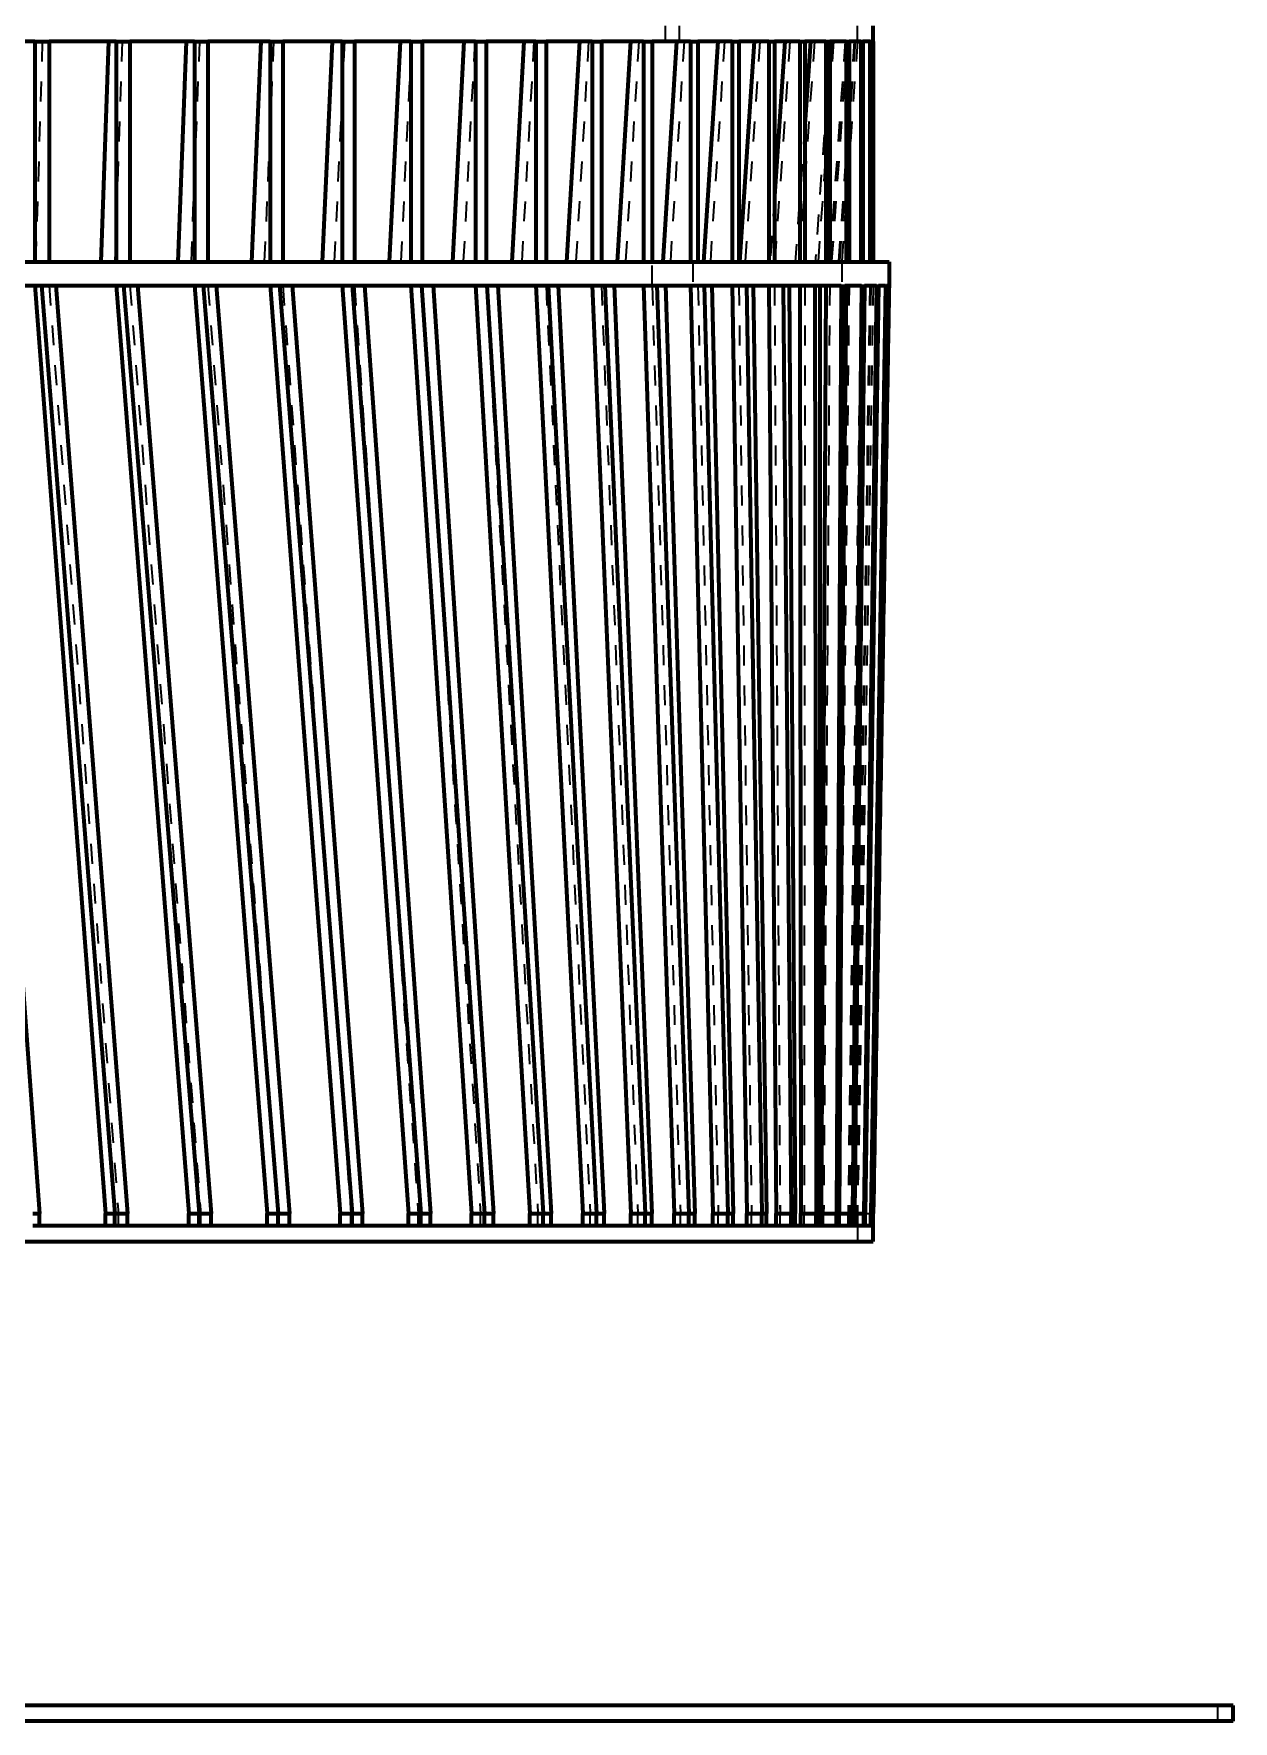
# Model space of a CAD drawing. Header units: inches. Extents: x -0.1 to 57.6, y -5.7 to 33.1.
# Drawn here: x 40.41 to 46.41, y 18.19 to 26.62 of the extents above; entities that cross this region are included whole.
import ezdxf

# ---------------------------------------------------------------- set-up
doc = ezdxf.new("R2010")
doc.units = ezdxf.units.IN
doc.header["$LTSCALE"] = 0.75
doc.header["$MEASUREMENT"] = 0
doc.linetypes.add('HIDDEN2', pattern=[0.1875, 0.125, -0.0625])
doc.layers.add('Hidden', color=7, linetype='HIDDEN2', lineweight=35)
doc.layers.add('Visible', color=7, linetype='Continuous', lineweight=70)

msp = doc.modelspace()

# ---------------------------------------------------------------- linework, layer by layer
at = {"layer": 'Hidden', "extrusion": (0, 1, 0)}
for p, q in [((40.4514, 26.5855), (40.4179, 25.484)), ((40.4514, 26.5855), (40.4179, 25.484)), ((40.4514, 26.5855), (40.4179, 25.484)), ((40.4514, 26.5855), (40.4179, 25.484)), ((40.4514, 26.5855), (40.4179, 25.484)), ((40.8511, 26.5855), (40.8132, 25.484)), ((40.8511, 26.5855), (40.8132, 25.484)), ((40.8511, 26.5855), (40.8132, 25.484)), ((40.8511, 26.5855), (40.8132, 25.484)), ((40.8511, 26.5855), (40.8132, 25.484)), ((41.237, 26.5855), (41.1948, 25.484)), ((41.237, 26.5855), (41.1948, 25.484)), ((41.237, 26.5855), (41.1948, 25.484)), ((41.237, 26.5855), (41.1948, 25.484)), ((41.237, 26.5855), (41.1948, 25.484)), ((41.6077, 26.5855), (41.5614, 25.484)), ((41.6077, 26.5855), (41.5614, 25.484)), ((41.6077, 26.5855), (41.5614, 25.484)), ((41.6077, 26.5855), (41.5614, 25.484)), ((41.6077, 26.5855), (41.5614, 25.484)), ((41.9616, 26.5855), (41.9114, 25.484)), ((41.9616, 26.5855), (41.9114, 25.484)), ((41.9616, 26.5855), (41.9114, 25.484)), ((41.9616, 26.5855), (41.9114, 25.484)), ((41.9616, 26.5855), (41.9114, 25.484)), ((42.2974, 26.5855), (42.2435, 25.484)), ((42.2974, 26.5855), (42.2435, 25.484)), ((42.2974, 26.5855), (42.2435, 25.484)), ((42.2974, 26.5855), (42.2435, 25.484)), ((42.2974, 26.5855), (42.2435, 25.484)), ((42.6137, 26.5855), (42.5563, 25.484)), ((42.6137, 26.5855), (42.5563, 25.484)), ((42.6137, 26.5855), (42.5563, 25.484)), ((42.6137, 26.5855), (42.5563, 25.484)), ((42.6137, 26.5855), (42.5563, 25.484)), ((42.9094, 26.5855), (42.8487, 25.484)), ((42.9094, 26.5855), (42.8487, 25.484)), ((42.9094, 26.5855), (42.8487, 25.484)), ((42.9094, 26.5855), (42.8487, 25.484)), ((42.9094, 26.5855), (42.8487, 25.484)), ((43.1831, 26.5855), (43.1194, 25.484)), ((43.1831, 26.5855), (43.1194, 25.484)), ((43.1831, 26.5855), (43.1194, 25.484)), ((43.1831, 26.5855), (43.1194, 25.484)), ((43.1831, 26.5855), (43.1194, 25.484)), ((43.4339, 26.5855), (43.3674, 25.484)), ((43.4339, 26.5855), (43.3674, 25.484)), ((43.4339, 26.5855), (43.3674, 25.484)), ((43.4339, 26.5855), (43.3674, 25.484)), ((43.4339, 26.5855), (43.3674, 25.484)), ((43.5683, 26.5855), (43.5683, 26.6643)), ((43.5683, 26.5855), (43.5683, 26.6643)), ((43.6608, 26.5855), (43.5918, 25.484)), ((43.6608, 26.5855), (43.5918, 25.484)), ((43.6608, 26.5855), (43.5918, 25.484)), ((43.6608, 26.5855), (43.5918, 25.484)), ((43.6608, 26.5855), (43.5918, 25.484)), ((43.6365, 26.6643), (43.6365, 26.5855)), ((43.6365, 26.6643), (43.6365, 26.5855)), ((43.8628, 26.5855), (43.7915, 25.484)), ((43.8628, 26.5855), (43.7915, 25.484)), ((43.8628, 26.5855), (43.7915, 25.484)), ((43.8628, 26.5855), (43.7915, 25.484)), ((43.8628, 26.5855), (43.7915, 25.484)), ((44.0392, 26.5855), (43.966, 25.484)), ((44.0392, 26.5855), (43.966, 25.484)), ((44.0392, 26.5855), (43.966, 25.484)), ((44.0392, 26.5855), (43.966, 25.484)), ((44.0392, 26.5855), (43.966, 25.484)), ((44.1892, 26.5855), (44.1143, 25.484)), ((44.1892, 26.5855), (44.1143, 25.484)), ((44.1892, 26.5855), (44.1143, 25.484)), ((44.1892, 26.5855), (44.1143, 25.484)), ((44.1892, 26.5855), (44.1143, 25.484)), ((44.3124, 26.5855), (44.2361, 25.484)), ((44.3124, 26.5855), (44.2361, 25.484)), ((44.3124, 26.5855), (44.2361, 25.484)), ((44.3124, 26.5855), (44.2361, 25.484)), ((44.3124, 26.5855), (44.2361, 25.484)), ((44.4081, 26.5855), (44.3307, 25.484)), ((44.4081, 26.5855), (44.3307, 25.484)), ((44.4081, 26.5855), (44.3307, 25.484)), ((44.4081, 26.5855), (44.3307, 25.484)), ((44.4081, 26.5855), (44.3307, 25.484)), ((44.4661, 26.5855), (44.388, 25.484)), ((44.4661, 26.5855), (44.388, 25.484)), ((44.4661, 26.5855), (44.388, 25.484)), ((44.4661, 26.5855), (44.388, 25.484)), ((44.4661, 26.5855), (44.388, 25.484)), ((44.476, 26.5855), (44.3979, 25.484)), ((44.476, 26.5855), (44.3979, 25.484)), ((44.476, 26.5855), (44.3979, 25.484)), ((44.476, 26.5855), (44.3979, 25.484)), ((44.476, 26.5855), (44.3979, 25.484)), ((44.5109, 26.5855), (44.4323, 25.484)), ((44.5109, 26.5855), (44.4323, 25.484)), ((44.5109, 26.5855), (44.4323, 25.484)), ((44.5109, 26.5855), (44.4323, 25.484)), ((44.5109, 26.5855), (44.4323, 25.484)), ((44.5159, 26.5855), (44.4373, 25.484)), ((44.5159, 26.5855), (44.4373, 25.484)), ((44.5159, 26.5855), (44.4373, 25.484)), ((44.5159, 26.5855), (44.4373, 25.484)), ((44.5159, 26.5855), (44.4373, 25.484)), ((44.5275, 26.5855), (44.4488, 25.484)), ((44.5275, 26.5855), (44.4488, 25.484)), ((44.5275, 26.5855), (44.4488, 25.484)), ((44.5275, 26.5855), (44.4488, 25.484)), ((44.5275, 26.5855), (44.4488, 25.484)), ((44.5276, 26.5855), (44.4489, 25.484)), ((44.5276, 26.5855), (44.4489, 25.484)), ((44.5276, 26.5855), (44.4489, 25.484)), ((44.5276, 26.5855), (44.4489, 25.484)), ((44.5276, 26.5855), (44.4489, 25.484)), ((44.5276, 26.5855), (44.5276, 26.6643)), ((44.3886, 26.5187), (44.316, 25.484)), ((44.3886, 26.5187), (44.316, 25.484)), ((44.3886, 26.5187), (44.316, 25.484)), ((44.3886, 26.5187), (44.316, 25.484)), ((44.3886, 26.5187), (44.316, 25.484)), ((44.2641, 26.1717), (44.2165, 25.484)), ((44.2641, 26.1717), (44.2165, 25.484)), ((44.2641, 26.1717), (44.2165, 25.484)), ((44.2641, 26.1717), (44.2165, 25.484)), ((44.2641, 26.1717), (44.2165, 25.484)), ((44.1124, 25.8132), (44.09, 25.484)), ((44.1124, 25.8132), (44.09, 25.484)), ((44.1124, 25.8132), (44.09, 25.484)), ((44.1124, 25.8132), (44.09, 25.484)), ((44.1124, 25.8132), (44.09, 25.484)), ((43.5001, 25.3659), (43.5001, 25.484)), ((43.5001, 25.3659), (43.5001, 25.484)), ((43.7047, 25.484), (43.7047, 25.3659)), ((43.7047, 25.484), (43.7047, 25.3659)), ((44.4489, 25.484), (44.4489, 25.3659)), ((40.4369, 20.7243), (40.0975, 25.3659)), ((40.4472, 25.3659), (40.8144, 20.7243)), ((40.485, 25.3659), (40.8316, 20.7243)), ((40.485, 25.3659), (40.8316, 20.7243)), ((40.5185, 25.3659), (40.878, 20.7243)), ((40.858, 25.3659), (41.2349, 20.7243)), ((40.889, 25.3659), (41.2439, 20.7243)), ((40.889, 25.3659), (41.2439, 20.7243)), ((40.927, 25.3659), (41.2949, 20.7243)), ((41.2549, 25.3659), (41.6303, 20.7243)), ((41.2792, 25.3659), (41.6315, 20.7243)), ((41.2792, 25.3659), (41.6315, 20.7243)), ((41.3214, 25.3659), (41.6866, 20.7243)), ((41.6366, 25.3659), (42.0002, 20.7243)), ((41.654, 25.3659), (41.9939, 20.7243)), ((41.654, 25.3659), (41.9939, 20.7243)), ((41.7003, 25.3659), (42.0526, 20.7243)), ((42.0013, 25.3659), (42.3442, 20.7243)), ((42.0118, 25.3659), (42.331, 20.7243)), ((42.0118, 25.3659), (42.331, 20.7243)), ((42.062, 25.3659), (42.3929, 20.7243)), ((42.3478, 25.3659), (42.6626, 20.7243)), ((42.3513, 25.3659), (42.6428, 20.7243)), ((42.3513, 25.3659), (42.6428, 20.7243)), ((42.4052, 25.3659), (42.7075, 20.7243)), ((42.6711, 25.3659), (42.9294, 20.7243)), ((42.6711, 25.3659), (42.9294, 20.7243)), ((42.6746, 25.3659), (42.9554, 20.7243)), ((42.7285, 25.3659), (42.9966, 20.7243)), ((42.97, 25.3659), (43.1912, 20.7243)), ((42.97, 25.3659), (43.1912, 20.7243)), ((42.9805, 25.3659), (43.223, 20.7243)), ((43.0307, 25.3659), (43.2605, 20.7243)), ((43.2468, 25.3659), (43.4286, 20.7243)), ((43.2468, 25.3659), (43.4286, 20.7243)), ((43.2642, 25.3659), (43.4658, 20.7243)), ((43.3105, 25.3659), (43.4997, 20.7243)), ((43.5004, 25.3659), (43.6418, 20.7243)), ((43.5004, 25.3659), (43.6418, 20.7243)), ((43.5247, 25.3659), (43.6842, 20.7243)), ((43.5669, 25.3659), (43.7145, 20.7243)), ((43.7298, 25.3659), (43.8312, 20.7243)), ((43.7298, 25.3659), (43.8312, 20.7243)), ((43.7608, 25.3659), (43.8785, 20.7243)), ((43.7988, 25.3659), (43.9053, 20.7243)), ((43.934, 25.3659), (43.9973, 20.7243)), ((43.934, 25.3659), (43.9973, 20.7243)), ((43.9718, 25.3659), (44.0492, 20.7243)), ((44.0053, 25.3659), (44.0725, 20.7243)), ((44.1124, 25.3659), (44.1403, 20.7243)), ((44.1124, 25.3659), (44.1402, 20.7243)), ((44.1566, 25.3659), (44.1966, 20.7243)), ((44.1856, 25.3659), (44.2164, 20.7243)), ((44.2641, 25.3659), (44.2605, 20.7243)), ((44.2641, 25.3659), (44.2605, 20.7243)), ((44.3147, 25.3659), (44.321, 20.7243)), ((44.339, 25.3659), (44.3375, 20.7243)), ((44.3886, 25.3659), (44.3582, 20.7243)), ((44.3886, 25.3659), (44.3582, 20.7243)), ((44.4453, 25.3659), (44.4227, 20.7243)), ((44.4854, 25.3659), (44.4336, 20.7243)), ((44.4854, 25.3659), (44.4336, 20.7243)), ((44.4649, 25.3659), (44.4358, 20.7243)), ((44.4649, 25.3659), (44.4453, 25.3659)), ((44.5442, 25.3659), (44.4803, 20.7243)), ((44.5442, 25.3659), (44.4803, 20.7243)), ((44.5541, 25.3659), (44.4869, 20.7243)), ((44.5541, 25.3659), (44.4869, 20.7243)), ((44.548, 25.3659), (44.5019, 20.7243)), ((44.5628, 25.3659), (44.5117, 20.7243)), ((44.5895, 25.3659), (44.5149, 20.7243)), ((44.5895, 25.3659), (44.5149, 20.7243)), ((44.5944, 25.3659), (44.5182, 20.7243)), ((44.5944, 25.3659), (44.5182, 20.7243)), ((44.6063, 25.3659), (44.5275, 20.7243)), ((44.6063, 25.3659), (44.5276, 20.7243)), ((44.5628, 25.3659), (44.548, 25.3659)), ((44.6224, 25.3659), (44.5588, 20.7243)), ((44.6322, 25.3659), (44.5654, 20.7243)), ((44.6681, 25.3659), (44.5936, 20.7243)), ((44.673, 25.3659), (44.5968, 20.7243)), ((44.685, 25.3659), (44.6062, 20.7243)), ((44.6322, 25.3659), (44.6224, 25.3659)), ((44.673, 25.3659), (44.6681, 25.3659)), ((44.4555, 23.8626), (44.4238, 20.7243)), ((44.4555, 23.8625), (44.4238, 20.7243)), ((40.4369, 20.6643), (40.4369, 20.7243)), ((40.8144, 20.6643), (40.8144, 20.7243)), ((40.8316, 20.6643), (40.8316, 20.7243)), ((40.8316, 20.6643), (40.8316, 20.7243)), ((40.878, 20.6643), (40.878, 20.7243)), ((41.2349, 20.6643), (41.2349, 20.7243)), ((41.2439, 20.6643), (41.2439, 20.7243)), ((41.2439, 20.6643), (41.2439, 20.7243)), ((41.2949, 20.6643), (41.2949, 20.7243)), ((41.6303, 20.6643), (41.6303, 20.7243)), ((41.6315, 20.6643), (41.6315, 20.7243)), ((41.6315, 20.6643), (41.6315, 20.7243)), ((41.6866, 20.6643), (41.6866, 20.7243)), ((41.9939, 20.6643), (41.9939, 20.7243)), ((41.9939, 20.6643), (41.9939, 20.7243)), ((42.0002, 20.6643), (42.0002, 20.7243)), ((42.0526, 20.6643), (42.0526, 20.7243)), ((42.331, 20.6643), (42.331, 20.7243)), ((42.331, 20.6643), (42.331, 20.7243)), ((42.3442, 20.6643), (42.3442, 20.7243)), ((42.3929, 20.6643), (42.3929, 20.7243)), ((42.6428, 20.6643), (42.6428, 20.7243)), ((42.6428, 20.6643), (42.6428, 20.7243)), ((42.6626, 20.6643), (42.6626, 20.7243)), ((42.7075, 20.6643), (42.7075, 20.7243)), ((42.9294, 20.6643), (42.9294, 20.7243)), ((42.9294, 20.6643), (42.9294, 20.7243)), ((42.9554, 20.6643), (42.9554, 20.7243)), ((42.9966, 20.6643), (42.9966, 20.7243)), ((43.1912, 20.6643), (43.1912, 20.7243)), ((43.1912, 20.6643), (43.1912, 20.7243)), ((43.223, 20.6643), (43.223, 20.7243)), ((43.2605, 20.6643), (43.2605, 20.7243)), ((43.4286, 20.6643), (43.4286, 20.7243)), ((43.4286, 20.6643), (43.4286, 20.7243)), ((43.4658, 20.6643), (43.4658, 20.7243)), ((43.4997, 20.6643), (43.4997, 20.7243)), ((43.6418, 20.6643), (43.6418, 20.7243)), ((43.6418, 20.6643), (43.6418, 20.7243)), ((43.6842, 20.6643), (43.6842, 20.7243)), ((43.7145, 20.6643), (43.7145, 20.7243)), ((43.8312, 20.6643), (43.8312, 20.7243)), ((43.8312, 20.6643), (43.8312, 20.7243)), ((43.8785, 20.6643), (43.8785, 20.7243)), ((43.9053, 20.6643), (43.9053, 20.7243)), ((43.9973, 20.6643), (43.9973, 20.7243)), ((43.9973, 20.6643), (43.9973, 20.7243)), ((44.0492, 20.6643), (44.0492, 20.7243)), ((44.0725, 20.6643), (44.0725, 20.7243)), ((44.1402, 20.6643), (44.1402, 20.7243)), ((44.1403, 20.6643), (44.1403, 20.7243)), ((44.1966, 20.6643), (44.1966, 20.7243)), ((44.2164, 20.6643), (44.2164, 20.7243)), ((44.2605, 20.6643), (44.2605, 20.7243)), ((44.2605, 20.6643), (44.2605, 20.7243)), ((44.321, 20.6643), (44.321, 20.7243)), ((44.3375, 20.6643), (44.3375, 20.7243)), ((44.3582, 20.6643), (44.3582, 20.7243)), ((44.3582, 20.6643), (44.3582, 20.7243)), ((44.4358, 20.7243), (44.4227, 20.7243)), ((44.4227, 20.6643), (44.4227, 20.7243)), ((44.4238, 20.6643), (44.4238, 20.7243)), ((44.4238, 20.6643), (44.4238, 20.7243)), ((44.4336, 20.6643), (44.4336, 20.7243)), ((44.4336, 20.6643), (44.4336, 20.7243)), ((44.4358, 20.6643), (44.4358, 20.7243)), ((44.4803, 20.6643), (44.4803, 20.7243)), ((44.4803, 20.6643), (44.4803, 20.7243)), ((44.4869, 20.6643), (44.4869, 20.7243)), ((44.4869, 20.6643), (44.4869, 20.7243)), ((44.5117, 20.7243), (44.5019, 20.7243)), ((44.5019, 20.6643), (44.5019, 20.7243)), ((44.5117, 20.6643), (44.5117, 20.7243)), ((44.5149, 20.6643), (44.5149, 20.7243)), ((44.5149, 20.6643), (44.5149, 20.7243)), ((44.5182, 20.6643), (44.5182, 20.7243)), ((44.5182, 20.6643), (44.5182, 20.7243)), ((44.5275, 20.6643), (44.5275, 20.7243)), ((44.5275, 20.6643), (44.5275, 20.7243)), ((44.5276, 20.7243), (44.5276, 20.6643)), ((44.5276, 20.7243), (44.5276, 20.6643)), ((44.5654, 20.7243), (44.5588, 20.7243)), ((44.5588, 20.6643), (44.5588, 20.7243)), ((44.5654, 20.7243), (44.5968, 20.7243)), ((44.5654, 20.6643), (44.5654, 20.7243)), ((44.5936, 20.6643), (44.5936, 20.7243)), ((44.5968, 20.6643), (44.5968, 20.7243)), ((44.6062, 20.6643), (44.6062, 20.7243)), ((44.5276, 20.6643), (44.5276, 20.5855)), ((44.5276, 20.6643), (44.5276, 20.5855)), ((46.3276, 18.2643), (46.3276, 18.1855))]:
    msp.add_line(p, q, dxfattribs=at)
at = {"layer": 'Visible', "extrusion": (0, 1, 0)}
for p, q in [((40.4137, 26.5855), (40.0686, 26.5855)), ((40.4137, 26.5855), (40.485, 26.5855)), ((40.4137, 26.5855), (40.4137, 25.484)), ((40.4137, 26.5855), (40.4137, 25.484)), ((40.4137, 26.5855), (40.485, 26.5855)), ((40.4137, 26.5855), (40.4137, 25.484)), ((40.4137, 26.5855), (40.485, 26.5855)), ((40.4137, 26.5855), (40.4137, 25.484)), ((40.4137, 26.5855), (40.485, 26.5855)), ((40.4137, 26.5855), (40.4137, 25.484)), ((40.485, 26.5855), (40.485, 25.484)), ((40.485, 26.5855), (40.485, 25.484)), ((40.82, 26.5855), (40.485, 26.5855)), ((40.485, 26.5855), (40.485, 25.484)), ((40.485, 26.5855), (40.485, 25.484)), ((40.485, 26.5855), (40.485, 25.484)), ((40.7821, 26.5855), (40.7442, 25.484)), ((40.7821, 26.5855), (40.7442, 25.484)), ((40.7821, 26.5855), (40.7442, 25.484)), ((40.7821, 26.5855), (40.7442, 25.484)), ((40.7821, 26.5855), (40.7442, 25.484)), ((40.82, 26.5855), (40.889, 26.5855)), ((40.82, 26.5855), (40.82, 25.484)), ((40.82, 26.5855), (40.82, 25.484)), ((40.82, 26.5855), (40.889, 26.5855)), ((40.82, 26.5855), (40.82, 25.484)), ((40.82, 26.5855), (40.889, 26.5855)), ((40.82, 26.5855), (40.82, 25.484)), ((40.82, 26.5855), (40.889, 26.5855)), ((40.82, 26.5855), (40.82, 25.484)), ((40.889, 26.5855), (40.889, 25.484)), ((40.889, 26.5855), (40.889, 25.484)), ((41.2127, 26.5855), (40.889, 26.5855)), ((40.889, 26.5855), (40.889, 25.484)), ((40.889, 26.5855), (40.889, 25.484)), ((40.889, 26.5855), (40.889, 25.484)), ((41.1706, 26.5855), (41.1284, 25.484)), ((41.1706, 26.5855), (41.1284, 25.484)), ((41.1706, 26.5855), (41.1284, 25.484)), ((41.1706, 26.5855), (41.1284, 25.484)), ((41.1706, 26.5855), (41.1284, 25.484)), ((41.2127, 26.5855), (41.2792, 26.5855)), ((41.2127, 26.5855), (41.2127, 25.484)), ((41.2127, 26.5855), (41.2127, 25.484)), ((41.2127, 26.5855), (41.2792, 26.5855)), ((41.2127, 26.5855), (41.2127, 25.484)), ((41.2127, 26.5855), (41.2792, 26.5855)), ((41.2127, 26.5855), (41.2127, 25.484)), ((41.2127, 26.5855), (41.2792, 26.5855)), ((41.2127, 26.5855), (41.2127, 25.484)), ((41.2792, 26.5855), (41.2792, 25.484)), ((41.2792, 26.5855), (41.2792, 25.484)), ((41.5903, 26.5855), (41.2792, 26.5855)), ((41.2792, 26.5855), (41.2792, 25.484)), ((41.2792, 26.5855), (41.2792, 25.484)), ((41.2792, 26.5855), (41.2792, 25.484)), ((41.544, 26.5855), (41.4977, 25.484)), ((41.544, 26.5855), (41.4977, 25.484)), ((41.544, 26.5855), (41.4977, 25.484)), ((41.544, 26.5855), (41.4977, 25.484)), ((41.544, 26.5855), (41.4977, 25.484)), ((41.5903, 26.5855), (41.654, 26.5855)), ((41.5903, 26.5855), (41.5903, 25.484)), ((41.5903, 26.5855), (41.5903, 25.484)), ((41.5903, 26.5855), (41.654, 26.5855)), ((41.5903, 26.5855), (41.5903, 25.484)), ((41.5903, 26.5855), (41.654, 26.5855)), ((41.5903, 26.5855), (41.5903, 25.484)), ((41.5903, 26.5855), (41.654, 26.5855)), ((41.5903, 26.5855), (41.5903, 25.484)), ((41.654, 26.5855), (41.654, 25.484)), ((41.654, 26.5855), (41.654, 25.484)), ((41.9511, 26.5855), (41.654, 26.5855)), ((41.654, 26.5855), (41.654, 25.484)), ((41.654, 26.5855), (41.654, 25.484)), ((41.654, 26.5855), (41.654, 25.484)), ((41.901, 26.5855), (41.8508, 25.484)), ((41.901, 26.5855), (41.8508, 25.484)), ((41.901, 26.5855), (41.8508, 25.484)), ((41.901, 26.5855), (41.8508, 25.484)), ((41.901, 26.5855), (41.8508, 25.484)), ((41.9511, 26.5855), (42.0118, 26.5855)), ((41.9511, 26.5855), (41.9511, 25.484)), ((41.9511, 26.5855), (41.9511, 25.484)), ((41.9511, 26.5855), (42.0118, 26.5855)), ((41.9511, 26.5855), (41.9511, 25.484)), ((41.9511, 26.5855), (42.0118, 26.5855)), ((41.9511, 26.5855), (41.9511, 25.484)), ((41.9511, 26.5855), (42.0118, 26.5855)), ((41.9511, 26.5855), (41.9511, 25.484)), ((42.0118, 26.5855), (42.0118, 25.484)), ((42.0118, 26.5855), (42.0118, 25.484)), ((42.2939, 26.5855), (42.0118, 26.5855)), ((42.0118, 26.5855), (42.0118, 25.484)), ((42.0118, 26.5855), (42.0118, 25.484)), ((42.0118, 26.5855), (42.0118, 25.484)), ((42.24, 26.5855), (42.1861, 25.484)), ((42.24, 26.5855), (42.1861, 25.484)), ((42.24, 26.5855), (42.1861, 25.484)), ((42.24, 26.5855), (42.1861, 25.484)), ((42.24, 26.5855), (42.1861, 25.484)), ((42.2939, 26.5855), (42.3513, 26.5855)), ((42.2939, 26.5855), (42.2939, 25.484)), ((42.2939, 26.5855), (42.2939, 25.484)), ((42.2939, 26.5855), (42.3513, 26.5855)), ((42.2939, 26.5855), (42.2939, 25.484)), ((42.2939, 26.5855), (42.3513, 26.5855)), ((42.2939, 26.5855), (42.2939, 25.484)), ((42.2939, 26.5855), (42.3513, 26.5855)), ((42.2939, 26.5855), (42.2939, 25.484)), ((42.3513, 26.5855), (42.3513, 25.484)), ((42.3513, 26.5855), (42.3513, 25.484)), ((42.6172, 26.5855), (42.3513, 26.5855)), ((42.3513, 26.5855), (42.3513, 25.484)), ((42.3513, 26.5855), (42.3513, 25.484)), ((42.3513, 26.5855), (42.3513, 25.484)), ((42.5598, 26.5855), (42.5024, 25.484)), ((42.5598, 26.5855), (42.5024, 25.484)), ((42.5598, 26.5855), (42.5024, 25.484)), ((42.5598, 26.5855), (42.5024, 25.484)), ((42.5598, 26.5855), (42.5024, 25.484)), ((42.6172, 26.5855), (42.6711, 26.5855)), ((42.6172, 26.5855), (42.6172, 25.484)), ((42.6172, 26.5855), (42.6172, 25.484)), ((42.6172, 26.5855), (42.6711, 26.5855)), ((42.6172, 26.5855), (42.6172, 25.484)), ((42.6172, 26.5855), (42.6711, 26.5855)), ((42.6172, 26.5855), (42.6172, 25.484)), ((42.6172, 26.5855), (42.6711, 26.5855)), ((42.6172, 26.5855), (42.6172, 25.484)), ((42.6711, 26.5855), (42.6711, 25.484)), ((42.6711, 26.5855), (42.6711, 25.484)), ((42.9199, 26.5855), (42.6711, 26.5855)), ((42.6711, 26.5855), (42.6711, 25.484)), ((42.6711, 26.5855), (42.6711, 25.484)), ((42.6711, 26.5855), (42.6711, 25.484)), ((42.8592, 26.5855), (42.7985, 25.484)), ((42.8592, 26.5855), (42.7985, 25.484)), ((42.8592, 26.5855), (42.7985, 25.484)), ((42.8592, 26.5855), (42.7985, 25.484)), ((42.8592, 26.5855), (42.7985, 25.484)), ((42.9199, 26.5855), (42.97, 26.5855)), ((42.9199, 26.5855), (42.9199, 25.484)), ((42.9199, 26.5855), (42.9199, 25.484)), ((42.9199, 26.5855), (42.97, 26.5855)), ((42.9199, 26.5855), (42.9199, 25.484)), ((42.9199, 26.5855), (42.97, 26.5855)), ((42.9199, 26.5855), (42.9199, 25.484)), ((42.9199, 26.5855), (42.97, 26.5855)), ((42.9199, 26.5855), (42.9199, 25.484)), ((42.97, 26.5855), (42.97, 25.484)), ((42.97, 26.5855), (42.97, 25.484)), ((43.2005, 26.5855), (42.97, 26.5855)), ((42.97, 26.5855), (42.97, 25.484)), ((42.97, 26.5855), (42.97, 25.484)), ((42.97, 26.5855), (42.97, 25.484)), ((43.1368, 26.5855), (43.0731, 25.484)), ((43.1368, 26.5855), (43.0731, 25.484)), ((43.1368, 26.5855), (43.0731, 25.484)), ((43.1368, 26.5855), (43.0731, 25.484)), ((43.1368, 26.5855), (43.0731, 25.484)), ((43.2005, 26.5855), (43.2468, 26.5855)), ((43.2005, 26.5855), (43.2005, 25.484)), ((43.2005, 26.5855), (43.2005, 25.484)), ((43.2005, 26.5855), (43.2468, 26.5855)), ((43.2005, 26.5855), (43.2005, 25.484)), ((43.2005, 26.5855), (43.2468, 26.5855)), ((43.2005, 26.5855), (43.2005, 25.484)), ((43.2005, 26.5855), (43.2468, 26.5855)), ((43.2005, 26.5855), (43.2005, 25.484)), ((43.2468, 26.5855), (43.2468, 25.484)), ((43.2468, 26.5855), (43.2468, 25.484)), ((43.4582, 26.5855), (43.2468, 26.5855)), ((43.2468, 26.5855), (43.2468, 25.484)), ((43.2468, 26.5855), (43.2468, 25.484)), ((43.2468, 26.5855), (43.2468, 25.484)), ((43.3917, 26.5855), (43.3252, 25.484)), ((43.3917, 26.5855), (43.3252, 25.484)), ((43.3917, 26.5855), (43.3252, 25.484)), ((43.3917, 26.5855), (43.3252, 25.484)), ((43.3917, 26.5855), (43.3252, 25.484)), ((43.4582, 26.5855), (43.5004, 26.5855)), ((43.4582, 26.5855), (43.4582, 25.484)), ((43.4582, 26.5855), (43.4582, 25.484)), ((43.4582, 26.5855), (43.5004, 26.5855)), ((43.4582, 26.5855), (43.4582, 25.484)), ((43.4582, 26.5855), (43.5004, 26.5855)), ((43.4582, 26.5855), (43.4582, 25.484)), ((43.4582, 26.5855), (43.5004, 26.5855)), ((43.4582, 26.5855), (43.4582, 25.484)), ((43.5004, 26.5855), (43.5004, 25.484)), ((43.5004, 26.5855), (43.5004, 25.484)), ((43.6918, 26.5855), (43.5004, 26.5855)), ((43.5004, 26.5855), (43.5004, 25.484)), ((43.5004, 26.5855), (43.5004, 25.484)), ((43.5004, 26.5855), (43.5004, 25.484)), ((43.6228, 26.5855), (43.5538, 25.484)), ((43.6228, 26.5855), (43.5538, 25.484)), ((43.6228, 26.5855), (43.5538, 25.484)), ((43.6228, 26.5855), (43.5538, 25.484)), ((43.6228, 26.5855), (43.5538, 25.484)), ((43.6918, 26.5855), (43.7298, 26.5855)), ((43.6918, 26.5855), (43.6918, 25.484)), ((43.6918, 26.5855), (43.6918, 25.484)), ((43.6918, 26.5855), (43.7298, 26.5855)), ((43.6918, 26.5855), (43.6918, 25.484)), ((43.6918, 26.5855), (43.7298, 26.5855)), ((43.6918, 26.5855), (43.6918, 25.484)), ((43.6918, 26.5855), (43.7298, 26.5855)), ((43.6918, 26.5855), (43.6918, 25.484)), ((43.7298, 26.5855), (43.7298, 25.484)), ((43.7298, 26.5855), (43.7298, 25.484)), ((43.9005, 26.5855), (43.7298, 26.5855)), ((43.7298, 26.5855), (43.7298, 25.484)), ((43.7298, 26.5855), (43.7298, 25.484)), ((43.7298, 26.5855), (43.7298, 25.484)), ((43.8293, 26.5855), (43.758, 25.484)), ((43.8293, 26.5855), (43.758, 25.484)), ((43.8293, 26.5855), (43.758, 25.484)), ((43.8293, 26.5855), (43.758, 25.484)), ((43.8293, 26.5855), (43.758, 25.484)), ((43.9005, 26.5855), (43.934, 26.5855)), ((43.9005, 26.5855), (43.9005, 25.484)), ((43.9005, 26.5855), (43.9005, 25.484)), ((43.9005, 26.5855), (43.934, 26.5855)), ((43.9005, 26.5855), (43.9005, 25.484)), ((43.9005, 26.5855), (43.934, 26.5855)), ((43.9005, 26.5855), (43.9005, 25.484)), ((43.9005, 26.5855), (43.934, 26.5855)), ((43.9005, 26.5855), (43.9005, 25.484)), ((43.934, 26.5855), (43.934, 25.484)), ((43.934, 26.5855), (43.934, 25.484)), ((44.0834, 26.5855), (43.934, 26.5855)), ((43.934, 26.5855), (43.934, 25.484)), ((43.934, 26.5855), (43.934, 25.484)), ((43.934, 26.5855), (43.934, 25.484)), ((44.0102, 26.5855), (43.937, 25.484)), ((44.0102, 26.5855), (43.937, 25.484)), ((44.0102, 26.5855), (43.937, 25.484)), ((44.0102, 26.5855), (43.937, 25.484)), ((44.0102, 26.5855), (43.937, 25.484)), ((44.0834, 26.5855), (44.1124, 26.5855)), ((44.0834, 26.5855), (44.0834, 25.484)), ((44.0834, 26.5855), (44.0834, 25.484)), ((44.0834, 26.5855), (44.1124, 26.5855)), ((44.0834, 26.5855), (44.0834, 25.484)), ((44.0834, 26.5855), (44.1124, 26.5855)), ((44.0834, 26.5855), (44.0834, 25.484)), ((44.0834, 26.5855), (44.1124, 26.5855)), ((44.0834, 26.5855), (44.0834, 25.484)), ((44.1649, 26.5855), (44.1124, 25.8132)), ((44.1124, 26.5855), (44.1124, 25.484)), ((44.1649, 26.5855), (44.1124, 25.8132)), ((44.1124, 26.5855), (44.1124, 25.484)), ((44.2398, 26.5855), (44.1124, 26.5855)), ((44.1124, 26.5855), (44.1124, 25.484)), ((44.1649, 26.5855), (44.1124, 25.8132)), ((44.1124, 26.5855), (44.1124, 25.484)), ((44.1649, 26.5855), (44.1124, 25.8132)), ((44.1124, 26.5855), (44.1124, 25.484)), ((44.1649, 26.5855), (44.1124, 25.8132)), ((44.2398, 26.5855), (44.2641, 26.5855)), ((44.2398, 26.5855), (44.2398, 25.484)), ((44.2398, 26.5855), (44.2398, 25.484)), ((44.2398, 26.5855), (44.2641, 26.5855)), ((44.2398, 26.5855), (44.2398, 25.484)), ((44.2398, 26.5855), (44.2641, 26.5855)), ((44.2398, 26.5855), (44.2398, 25.484)), ((44.2398, 26.5855), (44.2641, 26.5855)), ((44.2398, 26.5855), (44.2398, 25.484)), ((44.2928, 26.5855), (44.2641, 26.1717)), ((44.2641, 26.5855), (44.2641, 25.484)), ((44.2928, 26.5855), (44.2641, 26.1717)), ((44.2641, 26.5855), (44.2641, 25.484)), ((44.369, 26.5855), (44.2641, 26.5855)), ((44.2641, 26.5855), (44.2641, 25.484)), ((44.2928, 26.5855), (44.2641, 26.1717)), ((44.2641, 26.5855), (44.2641, 25.484)), ((44.2928, 26.5855), (44.2641, 26.1717)), ((44.2641, 26.5855), (44.2641, 25.484)), ((44.2928, 26.5855), (44.2641, 26.1717)), ((44.369, 26.5855), (44.3886, 26.5855)), ((44.369, 26.5855), (44.369, 25.484)), ((44.369, 26.5855), (44.369, 25.484)), ((44.369, 26.5855), (44.3886, 26.5855)), ((44.369, 26.5855), (44.369, 25.484)), ((44.369, 26.5855), (44.3886, 26.5855)), ((44.369, 26.5855), (44.369, 25.484)), ((44.369, 26.5855), (44.3886, 26.5855)), ((44.369, 26.5855), (44.369, 25.484)), ((44.3933, 26.5855), (44.3886, 26.5187)), ((44.3886, 26.5855), (44.3886, 25.484)), ((44.3933, 26.5855), (44.3886, 26.5187)), ((44.3886, 26.5855), (44.3886, 25.484)), ((44.4707, 26.5855), (44.3886, 26.5855)), ((44.3886, 26.5855), (44.3886, 25.484)), ((44.3933, 26.5855), (44.3886, 26.5187)), ((44.3886, 26.5855), (44.3886, 25.484)), ((44.3933, 26.5855), (44.3886, 26.5187)), ((44.3886, 26.5855), (44.3886, 25.484)), ((44.3933, 26.5855), (44.3886, 26.5187)), ((44.4707, 26.5855), (44.4854, 26.5855)), ((44.4707, 26.5855), (44.4707, 25.484)), ((44.4707, 26.5855), (44.4707, 25.484)), ((44.4707, 26.5855), (44.4854, 26.5855)), ((44.4707, 26.5855), (44.4707, 25.484)), ((44.4707, 26.5855), (44.4854, 26.5855)), ((44.4707, 26.5855), (44.4707, 25.484)), ((44.4707, 26.5855), (44.4854, 26.5855)), ((44.4707, 26.5855), (44.4707, 25.484)), ((44.4854, 26.5855), (44.4854, 25.484)), ((44.4854, 26.5855), (44.4854, 25.484)), ((44.5442, 26.5855), (44.4854, 26.5855)), ((44.4854, 26.5855), (44.4854, 25.484)), ((44.4854, 26.5855), (44.4854, 25.484)), ((44.4854, 26.5855), (44.4854, 25.484)), ((44.5442, 26.5855), (44.5541, 26.5855)), ((44.5442, 26.5855), (44.5442, 25.484)), ((44.5442, 26.5855), (44.5442, 25.484)), ((44.5442, 26.5855), (44.5541, 26.5855)), ((44.5442, 26.5855), (44.5442, 25.484)), ((44.5442, 26.5855), (44.5541, 26.5855)), ((44.5442, 26.5855), (44.5442, 25.484)), ((44.5442, 26.5855), (44.5541, 26.5855)), ((44.5442, 26.5855), (44.5442, 25.484)), ((44.5541, 26.5855), (44.5541, 25.484)), ((44.5541, 26.5855), (44.5541, 25.484)), ((44.5895, 26.5855), (44.5541, 26.5855)), ((44.5541, 26.5855), (44.5541, 25.484)), ((44.5541, 26.5855), (44.5541, 25.484)), ((44.5541, 26.5855), (44.5541, 25.484)), ((44.5895, 26.5855), (44.5944, 26.5855)), ((44.5895, 26.5855), (44.5895, 25.484)), ((44.5895, 26.5855), (44.5895, 25.484)), ((44.5895, 26.5855), (44.5944, 26.5855)), ((44.5895, 26.5855), (44.5895, 25.484)), ((44.5895, 26.5855), (44.5944, 26.5855)), ((44.5895, 26.5855), (44.5895, 25.484)), ((44.5895, 26.5855), (44.5944, 26.5855)), ((44.5895, 26.5855), (44.5895, 25.484)), ((44.5944, 26.5855), (44.5944, 25.484)), ((44.5944, 26.5855), (44.5944, 25.484)), ((44.5944, 26.5855), (44.5944, 25.484)), ((44.5944, 26.5855), (44.5944, 25.484)), ((44.5944, 26.5855), (44.5944, 25.484)), ((44.6063, 26.5855), (44.5944, 26.5855)), ((44.6063, 26.5855), (44.6064, 26.5855)), ((44.6063, 26.5855), (44.6063, 25.484)), ((44.6064, 26.5855), (44.6063, 25.484)), ((44.6063, 26.5855), (44.6063, 25.484)), ((44.6064, 26.5855), (44.6063, 25.484)), ((44.6063, 26.5855), (44.6064, 26.5855)), ((44.6063, 26.5855), (44.6063, 25.484)), ((44.6064, 26.5855), (44.6063, 25.484)), ((44.6063, 26.5855), (44.6064, 26.5855)), ((44.6063, 26.5855), (44.6063, 25.484)), ((44.6064, 26.5855), (44.6063, 25.484)), ((44.6063, 26.5855), (44.6064, 26.5855)), ((44.6063, 26.5855), (44.6063, 25.484)), ((44.6064, 26.5855), (44.6063, 25.484)), ((44.6064, 26.5855), (44.6064, 26.6643)), ((30.0489, 25.484), (44.6851, 25.484)), ((44.6851, 25.484), (44.6851, 25.3659)), ((40.0975, 25.3659), (40.4472, 25.3659)), ((40.0975, 25.3659), (40.4369, 20.7243)), ((40.4137, 25.3659), (40.768, 20.7243)), ((40.4137, 25.3659), (40.768, 20.7243)), ((40.4472, 25.3659), (40.5185, 25.3659)), ((40.4472, 25.3659), (40.8144, 20.7243)), ((40.5185, 25.3659), (40.858, 25.3659)), ((40.5185, 25.3659), (40.878, 20.7243)), ((40.82, 25.3659), (41.1839, 20.7243)), ((40.82, 25.3659), (41.1839, 20.7243)), ((40.858, 25.3659), (40.927, 25.3659)), ((40.858, 25.3659), (41.2349, 20.7243)), ((40.927, 25.3659), (41.2549, 25.3659)), ((40.927, 25.3659), (41.2949, 20.7243)), ((41.2127, 25.3659), (41.5752, 20.7243)), ((41.2127, 25.3659), (41.5752, 20.7243)), ((41.2549, 25.3659), (41.3214, 25.3659)), ((41.2549, 25.3659), (41.6304, 20.7243)), ((41.3214, 25.3659), (41.6366, 25.3659)), ((41.3214, 25.3659), (41.6866, 20.7243)), ((41.5903, 25.3659), (41.9415, 20.7243)), ((41.5903, 25.3659), (41.9415, 20.7243)), ((41.6366, 25.3659), (41.7003, 25.3659)), ((41.6366, 25.3659), (42.0002, 20.7243)), ((41.7003, 25.3659), (42.0013, 25.3659)), ((41.7003, 25.3659), (42.0526, 20.7243)), ((41.9511, 25.3659), (42.2823, 20.7243)), ((41.9511, 25.3659), (42.2823, 20.7243)), ((42.0013, 25.3659), (42.062, 25.3659)), ((42.0013, 25.3659), (42.3443, 20.7243)), ((42.062, 25.3659), (42.3478, 25.3659)), ((42.062, 25.3659), (42.3929, 20.7243)), ((42.2939, 25.3659), (42.5979, 20.7243)), ((42.2939, 25.3659), (42.5979, 20.7243)), ((42.3478, 25.3659), (42.4052, 25.3659)), ((42.3478, 25.3659), (42.6626, 20.7243)), ((42.4052, 25.3659), (42.6746, 25.3659)), ((42.4052, 25.3659), (42.7075, 20.7243)), ((42.6172, 25.3659), (42.8883, 20.7243)), ((42.6172, 25.3659), (42.8883, 20.7243)), ((42.6746, 25.3659), (42.7285, 25.3659)), ((42.6746, 25.3659), (42.9554, 20.7243)), ((42.7285, 25.3659), (42.9805, 25.3659)), ((42.7285, 25.3659), (42.9966, 20.7243)), ((42.9199, 25.3659), (43.1538, 20.7243)), ((42.9199, 25.3659), (43.1538, 20.7243)), ((42.9805, 25.3659), (43.0307, 25.3659)), ((42.9805, 25.3659), (43.223, 20.7243)), ((43.0307, 25.3659), (43.2642, 25.3659)), ((43.0307, 25.3659), (43.2605, 20.7243)), ((43.2005, 25.3659), (43.3947, 20.7243)), ((43.2005, 25.3659), (43.3947, 20.7243)), ((43.2642, 25.3659), (43.3105, 25.3659)), ((43.2642, 25.3659), (43.4658, 20.7243)), ((43.3105, 25.3659), (43.5247, 25.3659)), ((43.3105, 25.3659), (43.4997, 20.7243)), ((43.4582, 25.3659), (43.6115, 20.7243)), ((43.4582, 25.3659), (43.6115, 20.7243)), ((43.5247, 25.3659), (43.5669, 25.3659)), ((43.5247, 25.3659), (43.6842, 20.7243)), ((43.5669, 25.3659), (43.7608, 25.3659)), ((43.5669, 25.3659), (43.7145, 20.7243)), ((43.6918, 25.3659), (43.8045, 20.7243)), ((43.6918, 25.3659), (43.8045, 20.7243)), ((43.7608, 25.3659), (43.7988, 25.3659)), ((43.7608, 25.3659), (43.8785, 20.7243)), ((43.7988, 25.3659), (43.9718, 25.3659)), ((43.7988, 25.3659), (43.9053, 20.7243)), ((43.9005, 25.3659), (43.974, 20.7243)), ((43.9005, 25.3659), (43.974, 20.7243)), ((43.9718, 25.3659), (44.0053, 25.3659)), ((43.9718, 25.3659), (44.0492, 20.7243)), ((44.0053, 25.3659), (44.1566, 25.3659)), ((44.0053, 25.3659), (44.0725, 20.7243)), ((44.0834, 25.3659), (44.1204, 20.7243)), ((44.0834, 25.3659), (44.1204, 20.7243)), ((44.1566, 25.3659), (44.1856, 25.3659)), ((44.1566, 25.3659), (44.1966, 20.7243)), ((44.1856, 25.3659), (44.3147, 25.3659)), ((44.1856, 25.3659), (44.2165, 20.7243)), ((44.2398, 25.3659), (44.244, 20.7243)), ((44.2398, 25.3659), (44.244, 20.7243)), ((44.3147, 25.3659), (44.339, 25.3659)), ((44.3147, 25.3659), (44.321, 20.7243)), ((44.339, 25.3659), (44.3375, 20.7243)), ((44.339, 25.3659), (44.4453, 25.3659)), ((44.369, 25.3659), (44.3451, 20.7243)), ((44.369, 25.3659), (44.3451, 20.7243)), ((44.4453, 25.3659), (44.4227, 20.7243)), ((44.4649, 25.3659), (44.4358, 20.7243)), ((44.4707, 25.3659), (44.4555, 23.8625)), ((44.4707, 25.3659), (44.4555, 23.8626)), ((44.4649, 25.3659), (44.548, 25.3659)), ((44.548, 25.3659), (44.5019, 20.7243)), ((44.5628, 25.3659), (44.5117, 20.7243)), ((44.6224, 25.3659), (44.5588, 20.7243)), ((44.5628, 25.3659), (44.6224, 25.3659)), ((44.6322, 25.3659), (44.5654, 20.7243)), ((44.6681, 25.3659), (44.5936, 20.7243)), ((44.673, 25.3659), (44.5968, 20.7243)), ((44.685, 25.3659), (44.6064, 20.7243)), ((44.6322, 25.3659), (44.6681, 25.3659)), ((44.673, 25.3659), (44.685, 25.3659)), ((40.4034, 20.7243), (40.4369, 20.7243)), ((40.4369, 20.6643), (40.4369, 20.7243)), ((40.768, 20.7243), (40.768, 20.7243)), ((40.768, 20.7243), (40.8144, 20.7243)), ((40.768, 20.6643), (40.768, 20.7243)), ((40.768, 20.7243), (40.768, 20.7243)), ((40.768, 20.6643), (40.768, 20.7243)), ((40.8144, 20.7243), (40.8463, 20.7243)), ((40.8144, 20.6643), (40.8144, 20.7243)), ((40.8463, 20.7243), (40.878, 20.7243)), ((40.878, 20.6643), (40.878, 20.7243)), ((41.1839, 20.7243), (41.1839, 20.7243)), ((41.1839, 20.7243), (41.2349, 20.7243)), ((41.1839, 20.6643), (41.1839, 20.7243)), ((41.1839, 20.7243), (41.1839, 20.7243)), ((41.1839, 20.6643), (41.1839, 20.7243)), ((41.2349, 20.7243), (41.265, 20.7243)), ((41.2349, 20.6643), (41.2349, 20.7243)), ((41.265, 20.7243), (41.2949, 20.7243)), ((41.2949, 20.6643), (41.2949, 20.7243)), ((41.5752, 20.7243), (41.5752, 20.7243)), ((41.5752, 20.7243), (41.6304, 20.7243)), ((41.5752, 20.6643), (41.5752, 20.7243)), ((41.5752, 20.7243), (41.5752, 20.7243)), ((41.5752, 20.6643), (41.5752, 20.7243)), ((41.6304, 20.7243), (41.6586, 20.7243)), ((41.6304, 20.6643), (41.6304, 20.7243)), ((41.6586, 20.7243), (41.6866, 20.7243)), ((41.6866, 20.6643), (41.6866, 20.7243)), ((41.9415, 20.7243), (41.9415, 20.7243)), ((41.9415, 20.7243), (42.0002, 20.7243)), ((41.9415, 20.6643), (41.9415, 20.7243)), ((41.9415, 20.7243), (41.9415, 20.7243)), ((41.9415, 20.6643), (41.9415, 20.7243)), ((42.0002, 20.7243), (42.0265, 20.7243)), ((42.0002, 20.6643), (42.0002, 20.7243)), ((42.0265, 20.7243), (42.0526, 20.7243)), ((42.0526, 20.6643), (42.0526, 20.7243)), ((42.2823, 20.7243), (42.2823, 20.7243)), ((42.2823, 20.7243), (42.3443, 20.7243)), ((42.2823, 20.6643), (42.2823, 20.7243)), ((42.2823, 20.7243), (42.2823, 20.7243)), ((42.2823, 20.6643), (42.2823, 20.7243)), ((42.3443, 20.7243), (42.3687, 20.7243)), ((42.3443, 20.6643), (42.3443, 20.7243)), ((42.3687, 20.7243), (42.3929, 20.7243)), ((42.3929, 20.6643), (42.3929, 20.7243)), ((42.5979, 20.7243), (42.5979, 20.7243)), ((42.5979, 20.7243), (42.6626, 20.7243)), ((42.5979, 20.6643), (42.5979, 20.7243)), ((42.5979, 20.7243), (42.5979, 20.7243)), ((42.5979, 20.6643), (42.5979, 20.7243)), ((42.6626, 20.7243), (42.6851, 20.7243)), ((42.6626, 20.6643), (42.6626, 20.7243)), ((42.6851, 20.7243), (42.7075, 20.7243)), ((42.7075, 20.6643), (42.7075, 20.7243)), ((42.8883, 20.7243), (42.8883, 20.7243)), ((42.8883, 20.7243), (42.9554, 20.7243)), ((42.8883, 20.6643), (42.8883, 20.7243)), ((42.8883, 20.7243), (42.8883, 20.7243)), ((42.8883, 20.6643), (42.8883, 20.7243)), ((42.9554, 20.7243), (42.9761, 20.7243)), ((42.9554, 20.6643), (42.9554, 20.7243)), ((42.9761, 20.7243), (42.9966, 20.7243)), ((42.9966, 20.6643), (42.9966, 20.7243)), ((43.1538, 20.7243), (43.1538, 20.7243)), ((43.1538, 20.7243), (43.223, 20.7243)), ((43.1538, 20.6643), (43.1538, 20.7243)), ((43.1538, 20.7243), (43.1538, 20.7243)), ((43.1538, 20.6643), (43.1538, 20.7243)), ((43.223, 20.7243), (43.2419, 20.7243)), ((43.223, 20.6643), (43.223, 20.7243)), ((43.2419, 20.7243), (43.2605, 20.7243)), ((43.2605, 20.6643), (43.2605, 20.7243)), ((43.3947, 20.7243), (43.3947, 20.7243)), ((43.3947, 20.7243), (43.4658, 20.7243)), ((43.3947, 20.6643), (43.3947, 20.7243)), ((43.3947, 20.7243), (43.3947, 20.7243)), ((43.3947, 20.6643), (43.3947, 20.7243)), ((43.4658, 20.7243), (43.4829, 20.7243)), ((43.4658, 20.6643), (43.4658, 20.7243)), ((43.4829, 20.7243), (43.4997, 20.7243)), ((43.4997, 20.6643), (43.4997, 20.7243)), ((43.6115, 20.7243), (43.6115, 20.7243)), ((43.6115, 20.7243), (43.6842, 20.7243)), ((43.6115, 20.6643), (43.6115, 20.7243)), ((43.6115, 20.7243), (43.6115, 20.7243)), ((43.6115, 20.6643), (43.6115, 20.7243)), ((43.6842, 20.7243), (43.6995, 20.7243)), ((43.6842, 20.6643), (43.6842, 20.7243)), ((43.6995, 20.7243), (43.7145, 20.7243)), ((43.7145, 20.6643), (43.7145, 20.7243)), ((43.8045, 20.7243), (43.8785, 20.7243)), ((43.8045, 20.7243), (43.8045, 20.7243)), ((43.8045, 20.6643), (43.8045, 20.7243)), ((43.8045, 20.7243), (43.8045, 20.7243)), ((43.8045, 20.6643), (43.8045, 20.7243)), ((43.8785, 20.7243), (43.892, 20.7243)), ((43.8785, 20.6643), (43.8785, 20.7243)), ((43.892, 20.7243), (43.9053, 20.7243)), ((43.9053, 20.6643), (43.9053, 20.7243)), ((43.974, 20.7243), (44.0492, 20.7243)), ((43.974, 20.7243), (43.974, 20.7243)), ((43.974, 20.6643), (43.974, 20.7243)), ((43.974, 20.7243), (43.974, 20.7243)), ((43.974, 20.6643), (43.974, 20.7243)), ((44.0492, 20.7243), (44.061, 20.7243)), ((44.0492, 20.6643), (44.0492, 20.7243)), ((44.061, 20.7243), (44.0725, 20.7243)), ((44.0725, 20.6643), (44.0725, 20.7243)), ((44.1204, 20.7243), (44.1966, 20.7243)), ((44.1204, 20.7243), (44.1204, 20.7243)), ((44.1204, 20.6643), (44.1204, 20.7243)), ((44.1204, 20.7243), (44.1204, 20.7243)), ((44.1204, 20.6643), (44.1204, 20.7243)), ((44.1966, 20.7243), (44.2067, 20.7243)), ((44.1966, 20.6643), (44.1966, 20.7243)), ((44.2067, 20.7243), (44.2165, 20.7243)), ((44.2165, 20.6643), (44.2165, 20.7243)), ((44.244, 20.7243), (44.321, 20.7243)), ((44.244, 20.7243), (44.244, 20.7243)), ((44.244, 20.6643), (44.244, 20.7243)), ((44.244, 20.7243), (44.244, 20.7243)), ((44.244, 20.6643), (44.244, 20.7243)), ((44.321, 20.7243), (44.3294, 20.7243)), ((44.321, 20.6643), (44.321, 20.7243)), ((44.3294, 20.7243), (44.3375, 20.7243)), ((44.3375, 20.6643), (44.3375, 20.7243)), ((44.3451, 20.7243), (44.4227, 20.7243)), ((44.3451, 20.7243), (44.3451, 20.7243)), ((44.3451, 20.6643), (44.3451, 20.7243)), ((44.3451, 20.7243), (44.3451, 20.7243)), ((44.3451, 20.6643), (44.3451, 20.7243)), ((44.4227, 20.6643), (44.4227, 20.7243)), ((44.4358, 20.7243), (44.5019, 20.7243)), ((44.4358, 20.6643), (44.4358, 20.7243)), ((44.5019, 20.6643), (44.5019, 20.7243)), ((44.5117, 20.7243), (44.5588, 20.7243)), ((44.5117, 20.6643), (44.5117, 20.7243)), ((44.5588, 20.6643), (44.5588, 20.7243)), ((44.5654, 20.6643), (44.5654, 20.7243)), ((44.5936, 20.6643), (44.5936, 20.7243)), ((44.5968, 20.7243), (44.6062, 20.7243)), ((44.5968, 20.6643), (44.5968, 20.7243)), ((44.6062, 20.7243), (44.6064, 20.7243)), ((44.6062, 20.6643), (44.6062, 20.7243)), ((44.6064, 20.6643), (44.6064, 20.7243)), ((44.6064, 20.6643), (44.6064, 20.7243)), ((40.4034, 20.6643), (40.8463, 20.6643)), ((40.8463, 20.6643), (41.265, 20.6643)), ((41.265, 20.6643), (41.6586, 20.6643)), ((41.6586, 20.6643), (42.0265, 20.6643)), ((42.0265, 20.6643), (42.3687, 20.6643)), ((42.3687, 20.6643), (42.6851, 20.6643)), ((42.6851, 20.6643), (42.9761, 20.6643)), ((42.9761, 20.6643), (43.2419, 20.6643)), ((43.2419, 20.6643), (43.4829, 20.6643)), ((43.4829, 20.6643), (43.6995, 20.6643)), ((43.6995, 20.6643), (43.892, 20.6643)), ((43.892, 20.6643), (44.061, 20.6643)), ((44.061, 20.6643), (44.2067, 20.6643)), ((44.2067, 20.6643), (44.3294, 20.6643)), ((44.3294, 20.6643), (44.4294, 20.6643)), ((44.4294, 20.6643), (44.507, 20.6643)), ((44.507, 20.6643), (44.5622, 20.6643)), ((44.5622, 20.6643), (44.5953, 20.6643)), ((44.5953, 20.6643), (44.6064, 20.6643)), ((44.6064, 20.5855), (44.6064, 20.6643)), ((44.6064, 20.5855), (44.6064, 20.6643)), ((37.367, 20.5855), (44.6064, 20.5855)), ((46.4064, 18.2643), (28.3276, 18.2643)), ((46.4064, 18.1855), (46.4064, 18.2643)), ((46.4064, 18.1855), (28.3276, 18.1855))]:
    msp.add_line(p, q, dxfattribs=at)
at = {"layer": 'Visible'}
msp.add_open_spline([(44.6851, 25.3659), (44.684, 25.3003), (44.6829, 25.2346), (44.6784, 24.9722), (44.6751, 24.7754), (44.6617, 23.9881), (44.6517, 23.3976), (44.6299, 22.1129), (44.6181, 21.4186), (44.6064, 20.7243)], degree=3, knots=[0, 0, 0, 0, 10, 10, 40, 40, 130.000006, 130.000006, 235.826068, 235.826068, 235.826068, 235.826068], dxfattribs=at)

doc.saveas('drawing.dxf')
